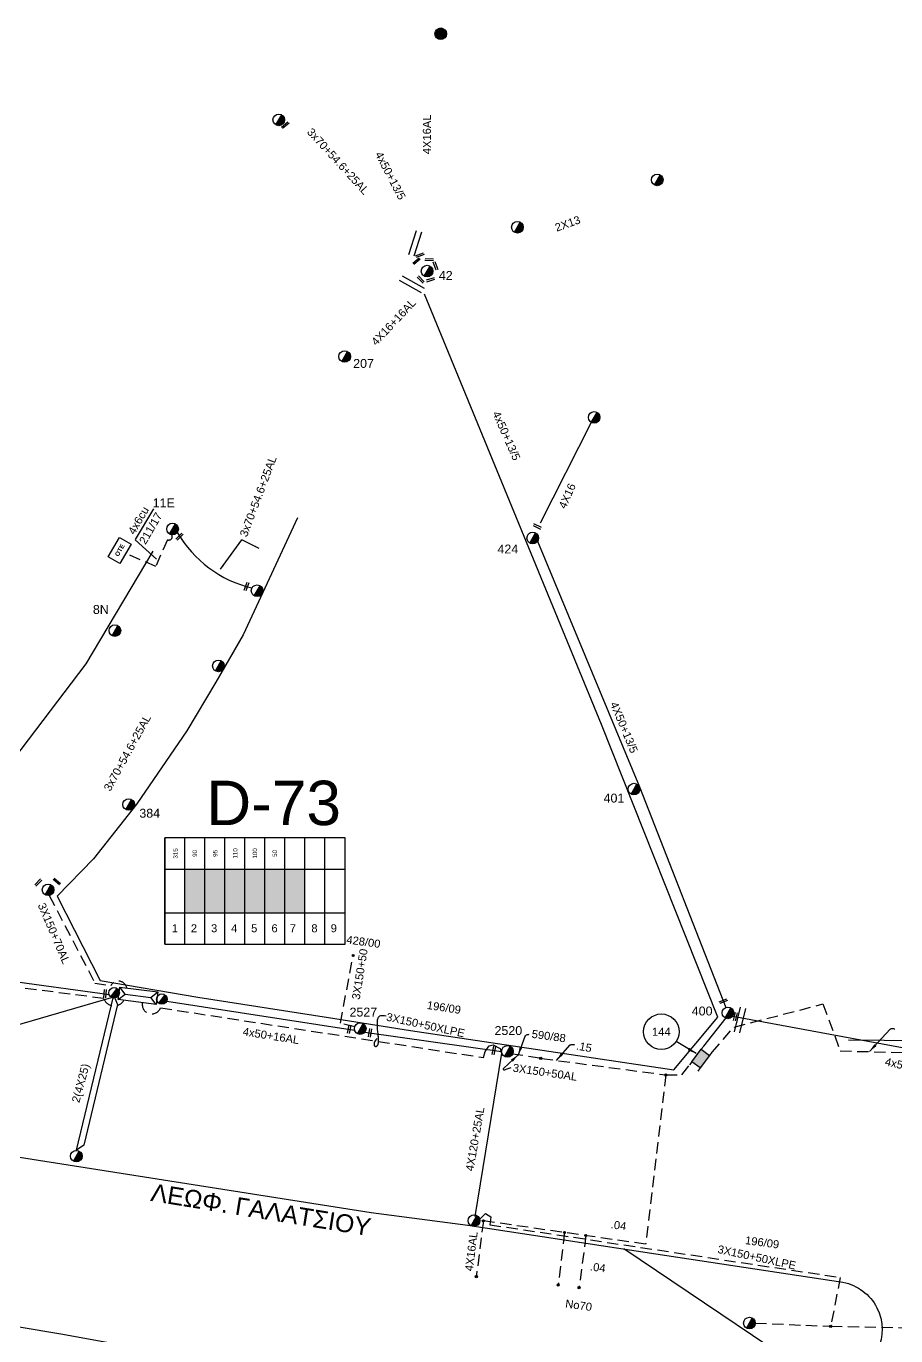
# Model space of a CAD drawing. Header units: millimetres. Extents: x 738 to 2138, y 37 to 533.
# Drawn here: x 1564.6 to 1662.4, y 196.2 to 343.5 of the extents above; entities that cross this region are included whole.
import ezdxf
from ezdxf.enums import TextEntityAlignment as Align

# ---------------------------------------------------------------- set-up
doc = ezdxf.new("R2010")
doc.units = ezdxf.units.MM
doc.linetypes.add('DASHED', pattern=[19.05, 12.7, -6.35])
for name, color, linetype in [('Link Box 4 Διευθύνσεων', 7, 'Continuous'), ('Pillar OTE', 7, 'Continuous'), ('Άγνωστα', 7, 'Continuous'), ('Ασφαλειοκιβώτια Χ.Τ 9 αναχωρήσεων', 7, 'Continuous'), ('Γυμνά εναέρια ΧΤ (3Φ)   4x16AL', 7, 'Continuous'), ('Γυμνά εναέρια ΧΤ (3Φ)   4x50AL', 7, 'Continuous'), ('Γυμνά εναέρια ΧΤ και ΦΟΠ (3Φ)   4x16+16AL', 7, 'Continuous'), ('Γυμνά εναέρια ΧΤ και ΦΟΠ (3Φ)   4x50+16AL', 7, 'Continuous'), ('Επιγραφές - Σχήματα', 7, 'Continuous'), ('Καλώδια ΧΤ   3x150+50AL', 7, 'DASHED'), ('Καλώδια ΧΤ   3x150+50AL XLPE', 7, 'DASHED'), ('Καλώδια ΧΤ   3x150+70 AL', 7, 'DASHED'), ('Καλώδια ΧΤ   4x50AL', 7, 'DASHED'), ('Μηχανική τομή', 7, 'Continuous'), ('Στύλος Ξύλινος', 7, 'Continuous'), ('Στύλος Ξύλινος @ 1', 7, 'Continuous'), ('Στύλος ΦΜ', 7, 'Continuous'), ('Στύλος ΦΜ @ 1', 7, 'Continuous'), ('Συνδέσεις', 7, 'Continuous'), ('Συνεστραμμένα ΧΤ   3x70+54.6+25 AL', 7, 'SYN_LINE'), ('Τομή', 7, 'Continuous'), ('Υποσταθμός εναέριος 2 στύλων', 7, 'Continuous'), ('Υποσταθμός πόλεως', 7, 'Continuous'), ('Υπόβαθρο ΔΕΗ', 7, 'Continuous'), ('Υπόγεια Καλώδια Δικτύου ΧΤ   .04', 7, 'DASHED'), ('Υπόγεια Καλώδια Δικτύου ΧΤ   .15', 7, 'DASHED'), ('Υπόγεια καλώδια Παροχών ΧΤ   4x16AL', 7, 'DASHED'), ('Υπόγεια καλώδια Παροχών ΧΤ   4x6', 7, 'DASHED')]:
    doc.layers.add(name, color=color, linetype=linetype)
doc.styles.add('arial', font='arial.ttf')
doc.styles.get("Standard").update_dxf_attribs({"font": 'arial.ttf'})
doc.linetypes.add('SYN_LINE', pattern='A,0.5,-0.0001,["/\\/\\/\\/",Standard,S=0.1,R=0,X=0,Y=-0.05],-0.25', length=0.7501)
doc.dimstyles.new('ISO-25', dxfattribs={"dimtxt": 2.5, "dimasz": 2.5, "dimexe": 1.25, "dimexo": 0.625, "dimtad": 1, "dimtxsty": 'Standard', "dimcen": 2.5, "dimadec": 0, "dimazin": 0, "dimtfac": 1, "dimtmove": 0, "dimatfit": 3, "dimfxl": 1, "dimarcsym": 0})

# ---------------------------------------------------------------- blocks, each defined once
blk = doc.blocks.new('ΥΠΑΡΧΩΝ ΤΣΙΜΕΝΤΕΝΙΟΣ ΣΤΥΛΟΣ')
at = {"layer": 'Στύλος ΦΜ'}
blk.add_hatch(color=7, dxfattribs=at).paths.add_polyline_path([(-1.29, -2.28, 0.574793), (2.62, 0, 0.268822), (1.3, 2.27)])
blk.add_line((-1.29, -2.28), (1.3, 2.27), dxfattribs=at)
blk.add_circle((0, 0), 2.62, dxfattribs=at)
at = {"layer": 'Στύλος ΦΜ', "flags": 4}
for tag, p in [('ΑΡΙΘΜΟΣ', (-4.68, 8.05)), ('ΤΥΠΟΣ', (-4.91, 3.03))]:
    blk.add_attdef(tag, p, '', height=4, dxfattribs=at)
blk = doc.blocks.new('LINK BOX 4 ΑΝΑΧΩΡΗΣΕΩΝ')
at = {"layer": 'Link Box 4 Διευθύνσεων', "ltscale": 40}
blk.add_hatch(color=256, dxfattribs=at).paths.add_polyline_path([(-3.54, 0), (-3.54, -4.67), (3.54, -4.67), (3.54, 0)])
for p, q in [((-3.54, 0), (-5.33, 0)), ((5.33, 0), (3.54, 0)), ((-3.54, -4.67), (-5.33, -4.67)), ((5.33, -4.67), (3.54, -4.67))]:
    blk.add_line(p, q, dxfattribs=at)
blk.add_lwpolyline([(-3.54, -4.67), (-3.54, 0), (3.54, 0), (3.54, -4.67)], close=True, dxfattribs=at)
blk = doc.blocks.new('ΤΟΜΗ')
at = {"layer": 'Τομή', "ltscale": 40}
for p, q in [((-5.68, 0), (5.68, 0)), ((5.68, -2.33), (-5.68, -2.33))]:
    blk.add_line(p, q, dxfattribs=at)
blk = doc.blocks.new('ΜΗΧΑΝΙΚΗ ΤΟΜΗ')
at = {"layer": 'Μηχανική τομή', "ltscale": 40}
for p, q in [((-1.89, 0.78), (1.89, 0.78)), ((1.89, 0), (-1.89, 0))]:
    blk.add_line(p, q, dxfattribs=at)
blk = doc.blocks.new('_ΣΥΝΔΕΣΗ')
at = {"layer": 'Συνδέσεις', "linetype": 'SYN_LINE', "ltscale": 40}
blk.add_hatch(color=256, dxfattribs=at).paths.add_polyline_path([(-116.75, 2339.64, 1), (-117.75, 2339.64, 1)])
at = {"layer": 'Συνδέσεις'}
blk.add_circle((-117.25, 2339.64), 0.5, dxfattribs=at)
blk = doc.blocks.new('ΑΣΦΑΛΕΙΟΚΙΒΩΤΙΟ ΥΠΟΣΤΑΘΜΟΥ 9 ΑΝΑΧΩΡΗΣΕΩΝ')
at = {"layer": 'Ασφαλειοκιβώτια Χ.Τ 9 αναχωρήσεων', "ltscale": 40}
for p, q in [((-23.8, 40.36), (24.02, 40.36)), ((-9.72, 40.36), (-9.72, -40.64)), ((9.94, 40.36), (9.94, -40.64)), ((-23.8, 31.36), (24.02, 31.36)), ((-23.8, 22.36), (24.02, 22.36)), ((-23.8, 13.36), (24.02, 13.36)), ((-23.8, 4.36), (24.02, 4.36)), ((-23.8, -4.64), (24.02, -4.64)), ((-23.8, -13.64), (24.02, -13.64)), ((-23.8, -22.64), (24.02, -22.64)), ((-23.8, -31.64), (24.02, -31.64))]:
    blk.add_line(p, q, dxfattribs=at)
at = {"layer": 'Ασφαλειοκιβώτια Χ.Τ 9 αναχωρήσεων'}
blk.add_lwpolyline([(-23.8, -40.64), (24.02, -40.64), (24.02, 40.36), (-23.8, 40.36)], close=True, dxfattribs=at)
for s, p in [('1', (-18.45, 37.24)), ('2', (-18.45, 28.67)), ('3', (-18.45, 19.6)), ('4', (-18.45, 10.58)), ('5', (-18.45, 1.57)), ('6', (-18.45, -7.57)), ('7', (-18.45, -15.81)), ('8', (-18.45, -25.5)), ('9', (-18.45, -34.19))]:
    blk.add_text(s, height=3.6, rotation=270, dxfattribs=at).set_placement(p)
at = {"layer": 'Ασφαλειοκιβώτια Χ.Τ 9 αναχωρήσεων', "ltscale": 40}
for tag, height, p in [('ΟΝΟΜΑ', 5, (-0.16, 44.31)), ('ΚΕΙΜΕΝΟ 1', 2, (17.06, 35.59)), ('ΚΕΙΜΕΝΟ 2', 2, (17.06, 26.88)), ('ΚΕΙΜΕΝΟ 3', 2, (17.06, 17.69)), ('ΚΕΙΜΕΝΟ 4', 2, (17.06, 8.71)), ('ΚΕΙΜΕΝΟ 5', 2, (17.06, -0.13)), ('ΚΕΙΜΕΝΟ 6', 2, (17.06, -9.05)), ('ΚΕΙΜΕΝΟ 7', 2, (17.06, -18.13)), ('ΚΕΙΜΕΝΟ 8', 2, (17.06, -26.85)), ('ΚΕΙΜΕΝΟ 9', 2, (17.06, -35.99)), ('ΣΧ', 2, (-0.1, -42.64))]:
    blk.add_attdef(tag, text='', height=height, dxfattribs=at).set_placement(p, align=Align.MIDDLE_CENTER)
blk = doc.blocks.new('ΥΠΟΣΤΑΘΜΟΣ ΕΝΑΕΡΙΟΣ ΕΠΙ 2 ΣΤΥΛΩΝ')
at = {"layer": 'Υποσταθμός εναέριος 2 στύλων', "linetype": 'Continuous'}
for points in [[(-11.97, -2.11, 0.574793), (-8.45, -0.07, 0.268822), (-9.64, 1.98)], [(9.68, -2.15, 0.574793), (13.19, -0.1, 0.268822), (12.01, 1.95)]]:
    blk.add_hatch(color=256, dxfattribs=at).paths.add_polyline_path(points)
for p, q in [((-11.97, -2.11), (-9.64, 1.98)), ((9.68, -2.15), (12.01, 1.95))]:
    blk.add_line(p, q, dxfattribs=at)
for centre in [(-10.81, -0.07), (10.84, -0.1)]:
    blk.add_circle(centre, 2.36, dxfattribs=at)
at = {"layer": 'Υποσταθμός πόλεως', "linetype": 'Continuous', "ltscale": 40}
blk.add_lwpolyline([(-8.57, 2.82), (8.57, 2.82), (8.57, -2.82), (-8.57, -2.82)], close=True, dxfattribs=at)
for points in [[(-5.75, 0), (-8.57, 2.82)], [(-8.57, -2.82), (-5.75, 0)], [(-5.75, 0), (5.75, 0)], [(5.75, 0), (8.57, 2.82)], [(8.57, -2.82), (5.75, 0)]]:
    blk.add_lwpolyline(points, dxfattribs=at)
at = {"layer": 'Υποσταθμός εναέριος 2 στύλων', "ltscale": 40, "flags": 1}
for tag, p in [('ΜΕΤΑΣΧΗΜΑΤΙΣΜΟΣ', (14.09, 2.51)), ('ΙΣΧΥΣ', (14.07, -0.28)), ('ΑΡΙΘΜΟΣ', (14.19, -3))]:
    blk.add_attdef(tag, p, '', height=1.8, dxfattribs=at)
blk = doc.blocks.new('ΥΠΑΡΧΩΝ ΞΥΛΙΝΟΣ ΣΤΥΛΟΣ')
at = {"layer": 'Στύλος Ξύλινος'}
h = blk.add_hatch(color=7, dxfattribs=at)
h.paths.add_polyline_path([(-2.62, 0, 0.270008), (-1.29, -2.28), (1.3, 2.27, 0.576266)])
h.paths.add_polyline_path([(-1.29, -2.28, 0.574793), (2.62, 0, 0.268822), (1.3, 2.27)])
at = {"layer": 'Στύλος Ξύλινος', "color": 7}
blk.add_line((-1.29, -2.28), (1.3, 2.27), dxfattribs=at)
blk.add_circle((0, 0), 2.62, dxfattribs=at)
at = {"layer": 'Στύλος Ξύλινος', "flags": 4}
for tag, p in [('ΑΡΙΘΜΟΣ', (-4.91, 8.6)), ('ΤΥΠΟΣ', (-4.85, 3.39))]:
    blk.add_attdef(tag, p, '', height=4, dxfattribs=at)
blk = doc.blocks.new('PILLAR ΟΤΕ')
at = {"layer": 'Pillar OTE', "ltscale": 40}
blk.add_lwpolyline([(-3.31, 2.02), (3.39, 2.02), (3.39, -1.99), (-3.31, -1.99)], close=True, dxfattribs=at)
at = {"layer": 'Pillar OTE', "insert": (-1.81, 0.71), "char_height": 1.3575, "width": 109.961, "attachment_point": 1}
blk.add_mtext('{\\fArial|b1|i0|c161|p34;OTE}', dxfattribs=at)

msp = doc.modelspace()

# ---------------------------------------------------------------- hatches: boundary and pattern name
at = {"layer": 'Άγνωστα'}
for color, points in [(30, [(1584.69, 248.64), (1582.44, 248.64), (1582.44, 243.73), (1584.69, 243.73)]), (5, [(1586.94, 248.64), (1584.69, 248.64), (1584.69, 243.73), (1586.94, 243.73)]), (2, [(1589.19, 248.64), (1586.94, 248.64), (1586.94, 243.73), (1589.19, 243.73)]), (62, [(1591.44, 248.64), (1589.19, 248.64), (1589.19, 243.73), (1591.44, 243.73)]), (17, [(1593.69, 248.64), (1591.44, 248.64), (1591.44, 243.73), (1593.69, 243.73)]), (85, [(1595.94, 248.64), (1593.69, 248.64), (1593.69, 243.73), (1595.94, 243.73)])]:
    msp.add_hatch(color=color, dxfattribs=at).paths.add_polyline_path(points)

# ---------------------------------------------------------------- linework, layer by layer
at = {"layer": 'Άγνωστα', "color": 17, "ltscale": 0.1, "const_width": 0.0000003}
msp.add_lwpolyline([(1634.98, 325.99), (1634.98, 325.99), (1610.06, 316.29)], dxfattribs=at)
at = {"layer": 'Άγνωστα', "color": 17}
for points in [[(1622.1, 285.55), (1633.54, 257.9), (1643.26, 233.09)], [(1640.78, 228.75), (1643.31, 231.93)]]:
    msp.add_lwpolyline(points, dxfattribs=at)
at = {"layer": 'Άγνωστα', "color": 17, "linetype": 'DASHED', "ltscale": 0.1}
msp.add_lwpolyline([(1601.54, 230.9), (1599.94, 231.32), (1601.36, 238.92)], dxfattribs=at)
at = {"layer": 'Άγνωστα'}
msp.add_lwpolyline([(1570.25, 217.02), (1574.37, 234.16)], dxfattribs=at)
at = {"layer": 'Άγνωστα', "color": 2}
msp.add_lwpolyline([(1574.56, 234.15), (1574.89, 233.44), (1571.1, 217.58), (1570.25, 217.02)], dxfattribs=at)
at = {"layer": 'Γυμνά εναέρια ΧΤ (3Φ)   4x16AL', "color": 17, "const_width": 0.0000003}
msp.add_lwpolyline([(1609.93, 316.52), (1611.21, 341.96)], dxfattribs=at)
at = {"layer": 'Γυμνά εναέρια ΧΤ (3Φ)   4x16AL', "color": 17, "linetype": 'DASHED'}
msp.add_lwpolyline([(1628.14, 298.9), (1621.84, 286.48)], dxfattribs=at)
at = {"layer": 'Γυμνά εναέρια ΧΤ (3Φ)   4x50AL', "color": 62, "ltscale": 0.1, "const_width": 0.0000003}
msp.add_lwpolyline([(1593.79, 345.78), (1609.48, 316.55)], dxfattribs=at)
at = {"layer": 'Γυμνά εναέρια ΧΤ (3Φ)   4x50AL', "color": 27, "ltscale": 0.1, "const_width": 0.0000003}
msp.add_lwpolyline([(1609.91, 315.31), (1621.46, 286.55)], dxfattribs=at)
at = {"layer": 'Γυμνά εναέρια ΧΤ και ΦΟΠ (3Φ)   4x16+16AL', "color": 5, "const_width": 0.0000003}
msp.add_lwpolyline([(1609.21, 315.47), (1609.15, 315.24), (1600.74, 306.88)], dxfattribs=at)
at = {"layer": 'Γυμνά εναέρια ΧΤ και ΦΟΠ (3Φ)   4x50+16AL', "color": 5, "const_width": 0.0000003}
msp.add_lwpolyline([(1538.62, 267.45), (1566.54, 246.71)], dxfattribs=at)
at = {"layer": 'Γυμνά εναέρια ΧΤ και ΦΟΠ (3Φ)   4x50+16AL', "color": 2}
msp.add_lwpolyline([(1449.33, 252.03), (1476.49, 248.18), (1504.71, 244.33), (1532.43, 240.25), (1573.96, 234.56)], dxfattribs=at)
at = {"layer": 'Γυμνά εναέρια ΧΤ και ΦΟΠ (3Φ)   4x50+16AL', "color": 17}
for points in [[(1580.42, 233.8), (1601.53, 230.54)], [(1602.69, 230.32), (1618.05, 228.12)]]:
    msp.add_lwpolyline(points, dxfattribs=at)
at = {"layer": 'Γυμνά εναέρια ΧΤ και ΦΟΠ (3Φ)   4x50+16AL', "color": 30}
msp.add_lwpolyline([(1644.04, 232.11), (1680.73, 225.34)], dxfattribs=at)
at = {"layer": 'Επιγραφές - Σχήματα'}
for points in [[(1604.05, 229.59), (1603.93, 229.45), (1603.84, 229.32), (1603.78, 229.21), (1603.74, 229.1), (1603.72, 229.01), (1603.72, 228.93), (1603.72, 228.87), (1603.74, 228.81), (1603.77, 228.77), (1603.8, 228.74), (1603.83, 228.72), (1603.87, 228.71), (1603.9, 228.71), (1603.94, 228.71), (1603.98, 228.72), (1604.01, 228.74), (1604.04, 228.76), (1604.07, 228.78), (1604.1, 228.81), (1604.12, 228.85), (1604.14, 228.89), (1604.16, 228.94), (1604.18, 228.99), (1604.19, 229.05), (1604.2, 229.12), (1604.21, 229.2), (1604.21, 229.28), (1604.22, 229.37), (1604.22, 229.47), (1604.22, 229.57), (1604.21, 229.68), (1604.2, 229.8), (1604.19, 229.91), (1604.18, 230.04), (1604.17, 230.17), (1604.15, 230.3), (1604.14, 230.43), (1604.12, 230.57), (1604.11, 230.71), (1604.1, 230.85), (1604.09, 231), (1604.09, 231.14), (1604.09, 231.28), (1604.09, 231.42), (1604.1, 231.56), (1604.12, 231.68), (1604.15, 231.8), (1604.18, 231.9), (1604.23, 232), (1604.29, 232.07), (1604.37, 232.13), (1604.46, 232.18), (1604.58, 232.2), (1604.72, 232.2), (1604.89, 232.17), (1605.09, 232.13)], [(1620.69, 229.86), (1620.72, 229.9), (1620.76, 229.93), (1620.81, 229.97), (1620.87, 230), (1620.93, 230.03), (1621, 230.05), (1621.08, 230.06), (1621.16, 230.07)], [(1661.73, 230.65), (1661.77, 230.67), (1661.82, 230.69), (1661.88, 230.71), (1661.95, 230.71), (1662.02, 230.72), (1662.09, 230.71), (1662.17, 230.7), (1662.25, 230.68)], [(1625.72, 228.86), (1625.76, 228.88), (1625.82, 228.9), (1625.88, 228.92), (1625.94, 228.93), (1626.01, 228.93), (1626.09, 228.92), (1626.16, 228.91), (1626.24, 228.89)], [(1618.25, 226.23), (1618.23, 226.18), (1618.23, 226.14), (1618.24, 226.1), (1618.3, 226.08), (1618.41, 226.09), (1618.57, 226.13), (1618.8, 226.21), (1619.12, 226.34)]]:
    msp.add_lwpolyline(points, dxfattribs=at)
msp.add_circle((1636.01, 230.36), 2, dxfattribs=at)
at = {"layer": 'Καλώδια ΧΤ   3x150+50AL', "color": 17, "ltscale": 0.1}
msp.add_lwpolyline([(1622.32, 227.38), (1619.29, 227.84)], dxfattribs=at)
at = {"layer": 'Καλώδια ΧΤ   3x150+50AL XLPE', "color": 85, "linetype": 'DASHED', "ltscale": 0.1}
msp.add_lwpolyline([(1577.67, 233.63, 0.909599), (1579.71, 233.05), (1616.03, 227.45)], format="xyb", dxfattribs=at)
msp.add_lwpolyline([(1615.61, 209.26), (1616.25, 209.9), (1616.86, 209.53), (1616.73, 208.65), (1656.11, 202.72), (1655.06, 197.22)], dxfattribs=at)
at = {"layer": 'Καλώδια ΧΤ   3x150+70 AL', "color": 5, "ltscale": 0.1}
msp.add_lwpolyline([(1567.2, 245.68), (1572.32, 235.84), (1574.12, 235.53), (1574.12, 235.53, -0.713576), (1575.91, 235.28)], format="xyb", dxfattribs=at)
at = {"layer": 'Καλώδια ΧΤ   3x150+70 AL', "color": 30, "ltscale": 0.1}
msp.add_lwpolyline([(1575.6, 233.91, -0.646882), (1573.32, 234.1), (1547.11, 237.48), (1536.25, 224.43), (1531.4, 217.65), (1520.35, 205.3), (1508.65, 206.67)], format="xyb", dxfattribs=at)
at = {"layer": 'Καλώδια ΧΤ   4x50AL', "color": 62, "linetype": 'Continuous', "ltscale": 0.1}
msp.add_lwpolyline([(1521.23, 204.99), (1537.2, 223.43), (1574.21, 234.21)], dxfattribs=at)
at = {"layer": 'Συνεστραμμένα ΧΤ   3x70+54.6+25 AL', "color": 27, "ltscale": 10, "const_width": 0.0000003}
msp.add_lwpolyline([(1592.64, 333.47), (1587.34, 338.81)], dxfattribs=at)
at = {"layer": 'Συνεστραμμένα ΧΤ   3x70+54.6+25 AL', "color": 17, "ltscale": 10, "const_width": 0.0000003}
msp.add_lwpolyline([(1609.13, 316.27), (1608.89, 316.67), (1593.53, 332.54)], dxfattribs=at)
at = {"layer": 'Συνεστραμμένα ΧΤ   3x70+54.6+25 AL', "color": 5, "ltscale": 10, "const_width": 0.0000003}
for points in [[(1599.84, 306.01), (1589.99, 280.27)], [(1567.6, 246.71), (1575.63, 256.34), (1585.67, 271.87), (1589.99, 280.27), (1589.99, 280.27)]]:
    msp.add_lwpolyline(points, dxfattribs=at)
at = {"layer": 'Συνεστραμμένα ΧΤ   3x70+54.6+25 AL', "color": 85, "ltscale": 10}
msp.add_lwpolyline([(1616.03, 227.45), (1616.21, 228.14), (1616.65, 228.78), (1617.09, 228.89), (1617.88, 228.47), (1618.03, 227.93), (1615.05, 209.57)], dxfattribs=at)
at = {"layer": 'Συνεστραμμένα ΧΤ   3x70+54.6+25 AL', "color": 5, "ltscale": 10}
msp.add_arc((1593.15, 293.31), 13.41, 210.4093, 256.3669, dxfattribs=at)
at = {"layer": 'Υπόβαθρο ΔΕΗ', "ltscale": 0.1, "const_width": 0.0000003}
for points in [[(1657.06, 229.43), (1589.27, 400.16, -0.589073), (1595.38, 407.72), (1616.8, 404.68), (1621.42, 403.35), (1625.27, 401.11), (1628.94, 397.5), (1657.04, 372.79), (1668.6, 362.07), (1671.03, 358.88), (1673.01, 354.24), (1674.22, 347.17), (1669.06, 229.32)], [(1532.16, 288.16), (1527.08, 303.4), (1531.19, 350.06), (1573, 397.61, -0.695517), (1580.09, 396.9), (1582.99, 389.53), (1586.65, 380.21), (1589.12, 371.98), (1592.16, 354.99), (1592.39, 343.09), (1591.77, 325.52), (1589.84, 315.56), (1584.3, 296.81), (1578.86, 284.43)], [(1595.1, 288.16), (1598.05, 295.29), (1599.65, 300.42), (1600.59, 304.01), (1602.28, 311.32), (1602.65, 312.93, -0.746477), (1609.4, 313.34), (1609.4, 313.34)]]:
    msp.add_lwpolyline(points, format="xyb", dxfattribs=at)
at = {"layer": 'Υπόβαθρο ΔΕΗ'}
for points in [[(1595.1, 288.16), (1589, 274.99), (1585.93, 269.68), (1582.67, 264.19), (1577.04, 256), (1572.18, 249.82), (1568.08, 245.59), (1572.94, 236.12), (1583.92, 234.24), (1598.59, 231.95), (1607.83, 230.49), (1637.42, 226.06), (1642.37, 231.99), (1629.3, 264.92), (1609.4, 313.34)], [(1576.89, 285.73), (1578.95, 289.19)], [(1657.06, 229.43), (1657.06, 229.43), (1669.06, 229.32), (1669.06, 229.32)], [(1657.15, 188.82), (1631.8, 205.92)]]:
    msp.add_lwpolyline(points, dxfattribs=at)
msp.add_lwpolyline([(1578.86, 284.43), (1571.33, 271.75), (1560.78, 257.89), (1553.92, 249.52, -0.53915), (1545.54, 250.44), (1537.92, 271.12), (1532.16, 288.16)], format="xyb", dxfattribs=at)
msp.add_lwpolyline([(1656.43, 202.18, -0.48882), (1660.31, 194.55), (1652.86, 181.05), (1568.5, 196.35), (1534.57, 202.02), (1533.48, 204.63), (1544.78, 216.94), (1555.24, 217.58), (1603.39, 210.02), (1614.26, 208.6), (1635.4, 205.36)], format="xyb", close=True, dxfattribs=at)
at = {"layer": 'Υπόγεια Καλώδια Δικτύου ΧΤ   .04', "color": 17, "ltscale": 0.1}
for points in [[(1636.52, 225.5), (1634.24, 206.46), (1616.01, 209.08)], [(1625.13, 207.77), (1624.42, 201.86)], [(1627.53, 207.43), (1626.76, 201.56)]]:
    msp.add_lwpolyline(points, dxfattribs=at)
at = {"layer": 'Υπόγεια Καλώδια Δικτύου ΧΤ   .15', "color": 17, "ltscale": 0.1}
for points in [[(1641.71, 228.05), (1644.19, 230.89), (1654.18, 233.48), (1656.13, 228.2), (1680.46, 227.6), (1680.48, 221.27), (1681.68, 221.09)], [(1622.57, 227.35), (1636.52, 225.5), (1638.33, 225.5), (1639.17, 226.63)]]:
    msp.add_lwpolyline(points, dxfattribs=at)
at = {"layer": 'Υπόγεια καλώδια Παροχών ΧΤ   4x16AL', "color": 17, "ltscale": 0.1}
msp.add_lwpolyline([(1616.01, 209.08), (1615.21, 202.8)], dxfattribs=at)
at = {"layer": 'Υπόγεια καλώδια Παροχών ΧΤ   4x16AL', "color": 1, "ltscale": 0.1}
msp.add_lwpolyline([(1646.56, 197.58), (1655.06, 197.22), (1679.32, 196.74)], dxfattribs=at)
at = {"layer": 'Υπόγεια καλώδια Παροχών ΧΤ   4x6', "color": 5, "linetype": 'DASHED', "ltscale": 0.1}
msp.add_lwpolyline([(1580.98, 286.26, -0.751613), (1580.49, 285.71), (1579.17, 282.69), (1575.79, 284.18)], format="xyb", dxfattribs=at)

# ---------------------------------------------------------------- block references
at = {"layer": 'Link Box 4 Διευθύνσεων', "xscale": 0.249999999999978, "yscale": 0.249999999999978, "zscale": 0.249999999999978, "rotation": 52.81848888129663}
msp.add_blockref('LINK BOX 4 ΑΝΑΧΩΡΗΣΕΩΝ', (1639.97, 227.69), dxfattribs=at)
at = {"layer": 'Pillar OTE', "xscale": 0.3749999999999999, "yscale": 0.3749999999999999, "zscale": 0.3749999999999999, "rotation": 59.67658512639789}
msp.add_blockref('PILLAR ΟΤΕ', (1575.11, 284.48), dxfattribs=at)
at = {"layer": 'Ασφαλειοκιβώτια Χ.Τ 9 αναχωρήσεων'}
ref = msp.add_blockref('ΑΣΦΑΛΕΙΟΚΙΒΩΤΙΟ ΥΠΟΣΤΑΘΜΟΥ 9 ΑΝΑΧΩΡΗΣΕΩΝ', (1590.29, 246.16), dxfattribs=dict(at, xscale=0.25, yscale=0.25, zscale=0.25, rotation=90))
ref.add_attrib('ΚΕΙΜΕΝΟ 2', '90', dxfattribs={"ltscale": 40, "height": 0.5, "rotation": 90}).set_placement((1583.56, 250.42), align=Align.MIDDLE_CENTER)
ref.add_attrib('ΚΕΙΜΕΝΟ 1', '315', dxfattribs={"ltscale": 40, "height": 0.5, "rotation": 90}).set_placement((1581.39, 250.42), align=Align.MIDDLE_CENTER)
ref.add_attrib('ΚΕΙΜΕΝΟ 3', '95', dxfattribs={"ltscale": 40, "height": 0.5, "rotation": 90}).set_placement((1585.86, 250.42), align=Align.MIDDLE_CENTER)
ref.add_attrib('ΚΕΙΜΕΝΟ 4', '110', dxfattribs={"ltscale": 40, "height": 0.5, "rotation": 90}).set_placement((1588.11, 250.42), align=Align.MIDDLE_CENTER)
ref.add_attrib('ΚΕΙΜΕΝΟ 5', '100', dxfattribs={"ltscale": 40, "height": 0.5, "rotation": 90}).set_placement((1590.32, 250.42), align=Align.MIDDLE_CENTER)
ref.add_attrib('ΚΕΙΜΕΝΟ 6', '50', dxfattribs={"ltscale": 40, "height": 0.5, "rotation": 90}).set_placement((1592.55, 250.42), align=Align.MIDDLE_CENTER)
at = {"layer": 'Μηχανική τομή'}
for p, xscale, yscale, zscale, rotation in [((1593.8, 332.26), 0.2499999999999645, 0.2499999999999645, 0.2499999999999645, 39.72861308185425), ((1608.42, 317.11), 0.2499999999999389, 0.2499999999999389, 0.2499999999999389, 220.9550165188587), ((1608.82, 317.8), 0.250000000000019, 0.250000000000019, 0.250000000000019, 200.7922603659002), ((1609.92, 317.31), 0.2499999999999809, 0.2499999999999809, 0.2499999999999809, 177.9168955192229), ((1610.71, 316.56), 0.2499999999999569, 0.2499999999999569, 0.2499999999999569, 109.864306540926), ((1609.03, 315.06), 0.2500000000000367, 0.2500000000000367, 0.2500000000000367, 134.2591966479846), ((1610.03, 315.04), -0.2499999999999531, 0.25, 0.2499999999999997, 198.067931928147), ((1622.11, 287.28), -0.2500000000000158, 0.25, 0.2499999999999997, 152.7284185311312), ((1581.92, 285.98), 0.2499999999999973, 0.2499999999999973, 0.2499999999999973, 45.45945165424661), ((1589.46, 280.41), 0.2499999999999972, 0.2499999999999972, 0.2499999999999972, 68.6687348250828), ((1566.04, 247.08), 0.2499999999999973, 0.2499999999999973, 0.2499999999999973, 45.45945165424662), ((1568, 247.19), 0.2500000000000484, 0.2500000000000484, 0.2500000000000484, 319.4557200683803), ((1573.36, 234.64), 0.2500000000000564, 0.2500000000000564, 0.2500000000000564, 265.38823128952), ((1643.02, 233.71), 0.2500000000000054, 0.2500000000000054, 0.2500000000000054, 22.29257592653635), ((1644.44, 232.03), 0.250000000000056, 0.250000000000056, 0.250000000000056, 76.18000546767402), ((1601.01, 230.62), 0.2499999999999099, 0.2499999999999099, 0.2499999999999099, 78.10797586141324), ((1603.35, 230.23), 0.2500000000000663, 0.2500000000000663, 0.2500000000000663, 81.06597018375427), ((1617.27, 228.23), 0.2499999999999294, 0.2499999999999294, 0.2499999999999294, 79.37334246179172)]:
    msp.add_blockref('ΜΗΧΑΝΙΚΗ ΤΟΜΗ', p, dxfattribs=dict(at, xscale=xscale, yscale=yscale, zscale=zscale, rotation=rotation))
at = {"layer": 'Στύλος Ξύλινος @ 1', "ltscale": 40, "xscale": 0.25, "yscale": 0.25, "zscale": 0.25}
msp.add_blockref('ΥΠΑΡΧΩΝ ΞΥΛΙΝΟΣ ΣΤΥΛΟΣ', (1611.21, 342.62), dxfattribs=at)
at = {"layer": 'Στύλος ΦΜ @ 1', "ltscale": 40, "xscale": 0.25, "yscale": 0.25, "zscale": 0.25}
for p in [(1593.01, 332.94), (1635.55, 326.19), (1619.83, 320.86), (1628.46, 299.47), (1590.57, 279.97), (1586.22, 271.51), (1567.07, 246.32), (1570.25, 216.36), (1614.95, 209.11), (1645.91, 197.58)]:
    msp.add_blockref('ΥΠΑΡΧΩΝ ΤΣΙΜΕΝΤΕΝΙΟΣ ΣΤΥΛΟΣ', p, dxfattribs=at)
at = {"layer": 'Στύλος ΦΜ @ 1', "ltscale": 40}
ref = msp.add_blockref('ΥΠΑΡΧΩΝ ΤΣΙΜΕΝΤΕΝΙΟΣ ΣΤΥΛΟΣ', (1609.68, 315.92), dxfattribs=dict(at, xscale=0.25, yscale=0.25, zscale=0.25))
ref.add_attrib('ΤΥΠΟΣ', '42', (1611, 314.94), dxfattribs={"layer": 'Στύλος ΦΜ', "height": 1, "flags": 4})
ref = msp.add_blockref('ΥΠΑΡΧΩΝ ΤΣΙΜΕΝΤΕΝΙΟΣ ΣΤΥΛΟΣ', (1600.41, 306.32), dxfattribs=dict(at, xscale=0.25, yscale=0.25, zscale=0.25))
ref.add_attrib('ΤΥΠΟΣ', '207', (1601.37, 305.04), dxfattribs={"layer": 'Στύλος ΦΜ', "height": 1, "flags": 4})
ref = msp.add_blockref('ΥΠΑΡΧΩΝ ΤΣΙΜΕΝΤΕΝΙΟΣ ΣΤΥΛΟΣ', (1581.06, 286.91), dxfattribs=dict(at, xscale=0.25, yscale=0.25, zscale=0.25))
ref.add_attrib('ΑΡΙΘΜΟΣ', '11Ε', (1578.83, 289.35), dxfattribs={"layer": 'Στύλος ΦΜ', "height": 1, "flags": 4})
ref = msp.add_blockref('ΥΠΑΡΧΩΝ ΤΣΙΜΕΝΤΕΝΙΟΣ ΣΤΥΛΟΣ', (1621.55, 285.9), dxfattribs=dict(at, xscale=0.25, yscale=0.25, zscale=0.25))
ref.add_attrib('ΤΥΠΟΣ', '424', (1617.59, 284.16), dxfattribs={"layer": 'Στύλος ΦΜ', "height": 1, "flags": 4})
ref = msp.add_blockref('ΥΠΑΡΧΩΝ ΤΣΙΜΕΝΤΕΝΙΟΣ ΣΤΥΛΟΣ', (1574.58, 275.48), dxfattribs=dict(at, xscale=0.25, yscale=0.25, zscale=0.25))
ref.add_attrib('ΑΡΙΘΜΟΣ', '8Ν', (1572.11, 277.36), dxfattribs={"layer": 'Στύλος ΦΜ', "height": 1, "flags": 4})
ref = msp.add_blockref('ΥΠΑΡΧΩΝ ΤΣΙΜΕΝΤΕΝΙΟΣ ΣΤΥΛΟΣ', (1632.93, 257.65), dxfattribs=dict(at, xscale=0.25, yscale=0.25, zscale=0.25))
ref.add_attrib('ΤΥΠΟΣ', '401', (1629.52, 256.14), dxfattribs={"layer": 'Στύλος ΦΜ', "height": 1, "flags": 4})
ref = msp.add_blockref('ΥΠΑΡΧΩΝ ΤΣΙΜΕΝΤΕΝΙΟΣ ΣΤΥΛΟΣ', (1576.13, 255.92), dxfattribs=dict(at, xscale=0.25, yscale=0.25, zscale=0.25))
ref.add_attrib('ΤΥΠΟΣ', '384', (1577.33, 254.44), dxfattribs={"layer": 'Στύλος ΦΜ', "height": 1, "flags": 4})
ref = msp.add_blockref('ΥΠΑΡΧΩΝ ΤΣΙΜΕΝΤΕΝΙΟΣ ΣΤΥΛΟΣ', (1602.16, 230.71), dxfattribs=dict(at, xscale=0.25, yscale=0.25, zscale=0.25))
ref.add_attrib('ΤΥΠΟΣ', '2527', (1600.96, 232.07), dxfattribs={"layer": 'Στύλος ΦΜ', "height": 1, "flags": 4})
ref = msp.add_blockref('ΥΠΑΡΧΩΝ ΤΣΙΜΕΝΤΕΝΙΟΣ ΣΤΥΛΟΣ', (1643.5, 232.48), dxfattribs=dict(at, xscale=0.25, yscale=0.25, zscale=0.25))
ref.add_attrib('ΤΥΠΟΣ', '400', (1639.43, 232.19), dxfattribs={"layer": 'Στύλος ΦΜ', "height": 1, "flags": 4})
ref = msp.add_blockref('ΥΠΑΡΧΩΝ ΤΣΙΜΕΝΤΕΝΙΟΣ ΣΤΥΛΟΣ', (1618.71, 228.14), dxfattribs=dict(at, xscale=0.25, yscale=0.25, zscale=0.25))
ref.add_attrib('ΤΥΠΟΣ', '2520', (1617.26, 229.99), dxfattribs={"layer": 'Στύλος ΦΜ', "height": 1, "flags": 4})
at = {"layer": 'Συνδέσεις', "xscale": 0.25, "yscale": 0.25, "zscale": 0.25}
for p in [(1630.68, -345.98), (1651.76, -357.54), (1665.83, -359.41), (1645.32, -375.83), (1654.44, -377.14), (1656.84, -377.48), (1644.52, -382.11), (1653.73, -383.05), (1656.08, -383.35), (1684.37, -387.69)]:
    msp.add_blockref('_ΣΥΝΔΕΣΗ', p, dxfattribs=at)
at = {"layer": 'Τομή'}
for p, xscale, yscale, zscale, rotation in [((1608.07, 319.13), 0.2499999999999674, 0.2499999999999674, 0.2499999999999674, 72.1755047462395), ((1607.82, 314.18), 0.2499999999999359, 0.2499999999999359, 0.2499999999999359, 150.9800386059014), ((1644.56, 231.74), 0.250000000000056, 0.250000000000056, 0.250000000000056, 76.18000546767402)]:
    msp.add_blockref('ΤΟΜΗ', p, dxfattribs=dict(at, xscale=xscale, yscale=yscale, zscale=zscale, rotation=rotation))
at = {"layer": 'Υποσταθμός εναέριος 2 στύλων', "xscale": 0.2500000000000005, "yscale": 0.2500000000000005, "zscale": 0.2500000000000005, "rotation": 352.5559412604546}
msp.add_blockref('ΥΠΟΣΤΑΘΜΟΣ ΕΝΑΕΡΙΟΣ ΕΠΙ 2 ΣΤΥΛΩΝ', (1577.18, 234.41), dxfattribs=at)

# ---------------------------------------------------------------- texts
at = {"layer": 'Άγνωστα', "char_height": 0.9, "width": 84.1859, "attachment_point": 1, "style": 'arial'}
for s, insert, rotation in [('4X50+13/5', (1631.06, 267.59), 292.6558), ('3X150+50', (1601.21, 234.06), 80.9194), ('2(4X25)', (1569.71, 222.54), 74.8949), ('4X120+25AL', (1613.99, 214.77), 80.0851)]:
    msp.add_mtext(s, dxfattribs=dict(at, insert=insert, rotation=rotation))
at = {"layer": 'Γυμνά εναέρια ΧΤ (3Φ)   4x16AL', "char_height": 0.9, "width": 84.1859, "attachment_point": 1, "style": 'arial'}
for s, insert, rotation in [('4X16AL', (1609.2, 329.07), 90), ('4X16', (1624.42, 289.47), 66.353)]:
    msp.add_mtext(s, dxfattribs=dict(at, insert=insert, rotation=rotation))
at = {"layer": 'Γυμνά εναέρια ΧΤ (3Φ)   4x50AL', "char_height": 0.9, "width": 84.1859, "attachment_point": 1, "style": 'arial'}
for insert, rotation in [((1604.59, 329.49), 297.6087), ((1617.82, 300.29), 293.8543)]:
    msp.add_mtext('4x50+13/5', dxfattribs=dict(at, insert=insert, rotation=rotation))
at = {"layer": 'Γυμνά εναέρια ΧΤ και ΦΟΠ (3Φ)   4x16+16AL', "insert": (1603.31, 308.09), "char_height": 0.9, "width": 84.1859, "attachment_point": 1, "rotation": 46.7037, "style": 'arial'}
msp.add_mtext('4X16+16AL', dxfattribs=at)
at = {"layer": 'Γυμνά εναέρια ΧΤ και ΦΟΠ (3Φ)   4x50+16AL', "char_height": 0.9, "width": 84.1859, "attachment_point": 1, "style": 'arial'}
for insert, rotation in [((1589.05, 230.85), 350.9887), ((1661.28, 227.47), 347.3313)]:
    msp.add_mtext('4x50+16AL', dxfattribs=dict(at, insert=insert, rotation=rotation))
at = {"layer": 'Επιγραφές - Σχήματα', "attachment_point": 1, "style": 'arial'}
for s, insert, char_height, width, rotation in [('2X13', (1623.94, 321.2), 0.9, 84.1859, 19.7019), ('428/00', (1600.68, 241.19), 0.9, 84.1859, 352.2413), ('196/09', (1609.74, 233.82), 0.9, 84.1859, 351.3836), ('590/88', (1621.51, 230.58), 0.9, 84.1859, 352.2413), ('ΛΕΩΦ. ΓΑΛΑΤΣΙΟΥ', (1578.83, 213.31), 2, 42.5503, 350.8391), ('196/09', (1645.5, 207.37), 0.9, 84.1859, 352.2413), ('No70', (1625.29, 200.23), 0.9, 84.1859, 352.2413)]:
    msp.add_mtext(s, dxfattribs=dict(at, insert=insert, char_height=char_height, width=width, rotation=rotation))
at = {"layer": 'Επιγραφές - Σχήματα', "linetype": 'Continuous', "insert": (1584.86, 258.6), "char_height": 5, "width": 20.1011, "attachment_point": 1}
msp.add_mtext('D-73', dxfattribs=at)
at = {"layer": 'Επιγραφές - Σχήματα', "insert": (1636.01, 230.36), "char_height": 0.9, "width": 2.4632, "attachment_point": 5, "style": 'arial'}
msp.add_mtext('144', dxfattribs=at)
at = {"layer": 'Καλώδια ΧΤ   3x150+50AL', "insert": (1619.39, 226.77), "char_height": 0.9, "width": 84.1859, "attachment_point": 1, "rotation": 351.7271, "style": 'arial'}
msp.add_mtext('3X150+50AL', dxfattribs=at)
at = {"layer": 'Καλώδια ΧΤ   3x150+50AL XLPE', "char_height": 0.9, "width": 84.1859, "attachment_point": 1, "rotation": 347.7859, "style": 'arial'}
for insert in [(1605.21, 232.5), (1642.46, 206.37)]:
    msp.add_mtext('3X150+50XLPE', dxfattribs=dict(at, insert=insert))
at = {"layer": 'Καλώδια ΧΤ   3x150+70 AL', "insert": (1566.72, 244.96), "char_height": 0.9, "width": 84.1859, "attachment_point": 1, "rotation": 292.9965, "style": 'arial'}
msp.add_mtext('3X150+70AL', dxfattribs=at)
at = {"layer": 'Συνεστραμμένα ΧΤ   3x70+54.6+25 AL', "char_height": 0.9, "width": 84.1859, "attachment_point": 1, "style": 'arial'}
for insert, rotation in [((1596.77, 332.12), 312.4569), ((1588.58, 286.26), 69.4229), ((1573.27, 257.76), 61.1366)]:
    msp.add_mtext('3x70+54.6+25AL', dxfattribs=dict(at, insert=insert, rotation=rotation))
at = {"layer": 'Συνεστραμμένα ΧΤ   3x70+54.6+25 AL', "char_height": 0.9, "attachment_point": 1, "rotation": 60, "style": 'arial'}
for s, insert in [('4x6cu', (1576, 286.65)), ('211/17', (1577.25, 285.55))]:
    msp.add_mtext_dynamic_manual_height_columns(s, width=1.8, gutter_width=12.5, heights=[0.118], dxfattribs=dict(at, insert=insert))
at = {"layer": 'Υπόγεια Καλώδια Δικτύου ΧΤ   .04', "char_height": 0.9, "width": 84.1859, "attachment_point": 1, "rotation": 352.2413, "style": 'arial'}
for insert in [(1630.4, 209.14), (1628.07, 204.41)]:
    msp.add_mtext('.04', dxfattribs=dict(at, insert=insert))
at = {"layer": 'Υπόγεια Καλώδια Δικτύου ΧΤ   .15', "insert": (1626.55, 229.25), "char_height": 0.9, "width": 84.1859, "attachment_point": 1, "rotation": 349.6505, "style": 'arial'}
msp.add_mtext('.15', dxfattribs=at)
at = {"layer": 'Υπόγεια καλώδια Παροχών ΧΤ   4x16AL', "insert": (1613.92, 203.48), "char_height": 0.9, "width": 84.1859, "attachment_point": 1, "rotation": 82.872, "style": 'arial'}
msp.add_mtext('4X16AL', dxfattribs=at)

# ---------------------------------------------------------------- leaders
at = {"layer": 'Επιγραφές - Σχήματα', "ltscale": 40}
for points in [[(1579.26, 283.53), (1576.87, 285.7)], [(1586.46, 282.39), (1588.84, 285.7)], [(1590.8, 284.73), (1588.84, 285.7)]]:
    msp.add_leader(points, dimstyle='ISO-25', override={"dimasz": 0.5, "dimtad": 0}, dxfattribs=at)
at = {"layer": 'Επιγραφές - Σχήματα'}
for points, override in [([(1619.9, 227.7), (1620.69, 229.86)], {"dimasz": 1, "dimgap": 0.625, "dimtad": 0}), ([(1659.4, 228.12), (1661.73, 230.65)], {"dimasz": 1, "dimgap": 0.625, "dimtad": 0}), ([(1624.21, 227.12), (1625.72, 228.86)], {"dimasz": 1, "dimgap": 0.625, "dimtad": 0}), ([(1639.93, 227.9), (1637.67, 229.25)], {"dimasz": 1, "dimtad": 0}), ([(1619.95, 227.78), (1618.25, 226.23)], {"dimasz": 1, "dimgap": 0.625, "dimtad": 0})]:
    msp.add_leader(points, dimstyle='ISO-25', override=override, dxfattribs=at)

doc.saveas('drawing.dxf')
